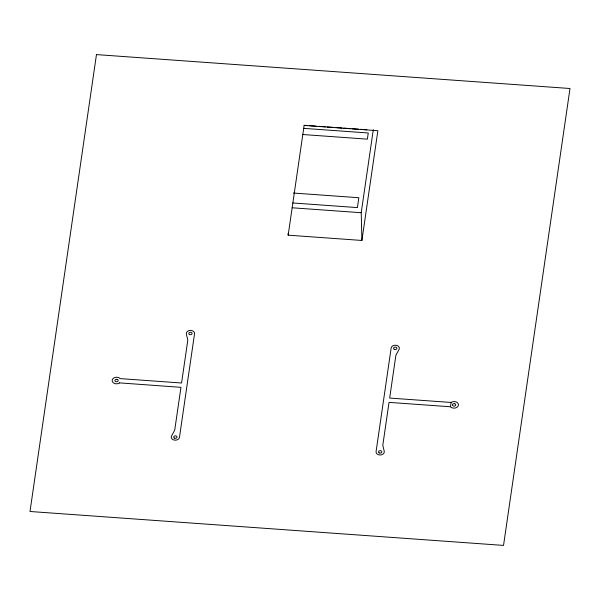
<?xml version="1.0" encoding="UTF-8"?>
<svg xmlns="http://www.w3.org/2000/svg" width="600" height="600" viewBox="0 0 600 600"><rect width="100%" height="100%" fill="white"/><g stroke="black" fill="none" stroke-linecap="round" stroke-linejoin="round"><path stroke-width="0.9" d="M288.165 235.178L304.132 125.422L377.865 130.703L361.897 240.458L288.165 235.178L288.12 233.333M361.897 240.458L361.222 212.722L373.298 129.712M450.48 406.778L451.11 402.457L451.56 402.18A4.38 3.292 -1.4 0 1 457.665 402.93A4.38 3.292 -1.4 0 1 456.577 407.528A4.38 3.292 -1.4 0 1 450.48 406.778L389.033 402.375L382.8 445.23L384.248 451.38A4.125 3.098 -1.4 0 1 380.265 454.987A4.125 3.098 -1.4 0 1 376.08 451.605L391.147 348.015A4.125 3.098 -1.4 0 1 396.225 345.285A4.125 3.098 -1.4 0 1 399.082 349.388L395.895 355.207L389.662 398.062L451.11 402.457M304.087 125.273L307.778 125.542M309.63 125.67L316.087 126.135M318.855 126.33L325.32 126.795M327.165 126.93L333.63 127.387M335.475 127.523L341.933 127.988M343.785 128.115L350.243 128.58M352.087 128.715L358.553 129.172M360.397 129.308L366.862 129.773M303.638 128.355L368.257 132.983L367.358 139.155L302.745 134.52M293.295 193.035L358.837 197.73L357.405 207.593L292.785 202.965M292.155 207.78L361.222 212.722M96.465 54.593L30 511.493L503.535 545.408L570 88.508L96.465 54.593M119.512 382.882L180.953 387.33L174.712 430.178L171.525 435.998A4.125 3.098 -1.4 0 0 174.39 440.1A4.125 3.098 -1.4 0 0 179.46 437.377L194.535 333.788A4.125 3.098 -1.4 0 0 190.343 330.397A4.125 3.098 -1.4 0 0 186.36 334.005L187.808 340.155L181.575 383.01L120.135 378.608A4.38 3.292 -1.4 0 0 114.03 377.858A4.38 3.292 -1.4 0 0 112.95 382.455A4.38 3.292 -1.4 0 0 119.047 383.205L119.512 382.882M454.665 403.695L454.252 403.62A1.65 1.237 -1.4 0 0 452.467 404.58A1.65 1.237 -1.4 0 0 453.472 406.013L453.893 406.088A1.65 1.237 -1.4 0 0 455.67 405.135A1.65 1.237 -1.4 0 0 454.665 403.695M117.135 379.373L116.722 379.298A1.65 1.237 -1.4 0 0 114.938 380.257A1.65 1.237 -1.4 0 0 115.942 381.69L116.363 381.765A1.65 1.237 -1.4 0 0 118.14 380.812A1.65 1.237 -1.4 0 0 117.135 379.373M174.39 438.09A1.65 1.237 -1.4 0 0 177.007 437.197A1.65 1.237 -1.4 0 0 174.705 435.952A1.65 1.237 -1.4 0 0 174.39 438.09M189.465 334.5A1.65 1.237 -1.4 0 0 192.075 333.608A1.65 1.237 -1.4 0 0 189.773 332.362A1.65 1.237 -1.4 0 0 189.465 334.5M379.2 452.903A1.65 1.237 -1.4 0 0 381.817 452.01A1.65 1.237 -1.4 0 0 379.515 450.765A1.65 1.237 -1.4 0 0 379.2 452.903M394.268 349.312A1.65 1.237 -1.4 0 0 396.885 348.42A1.65 1.237 -1.4 0 0 394.582 347.183A1.65 1.237 -1.4 0 0 394.268 349.312"/></g></svg>
